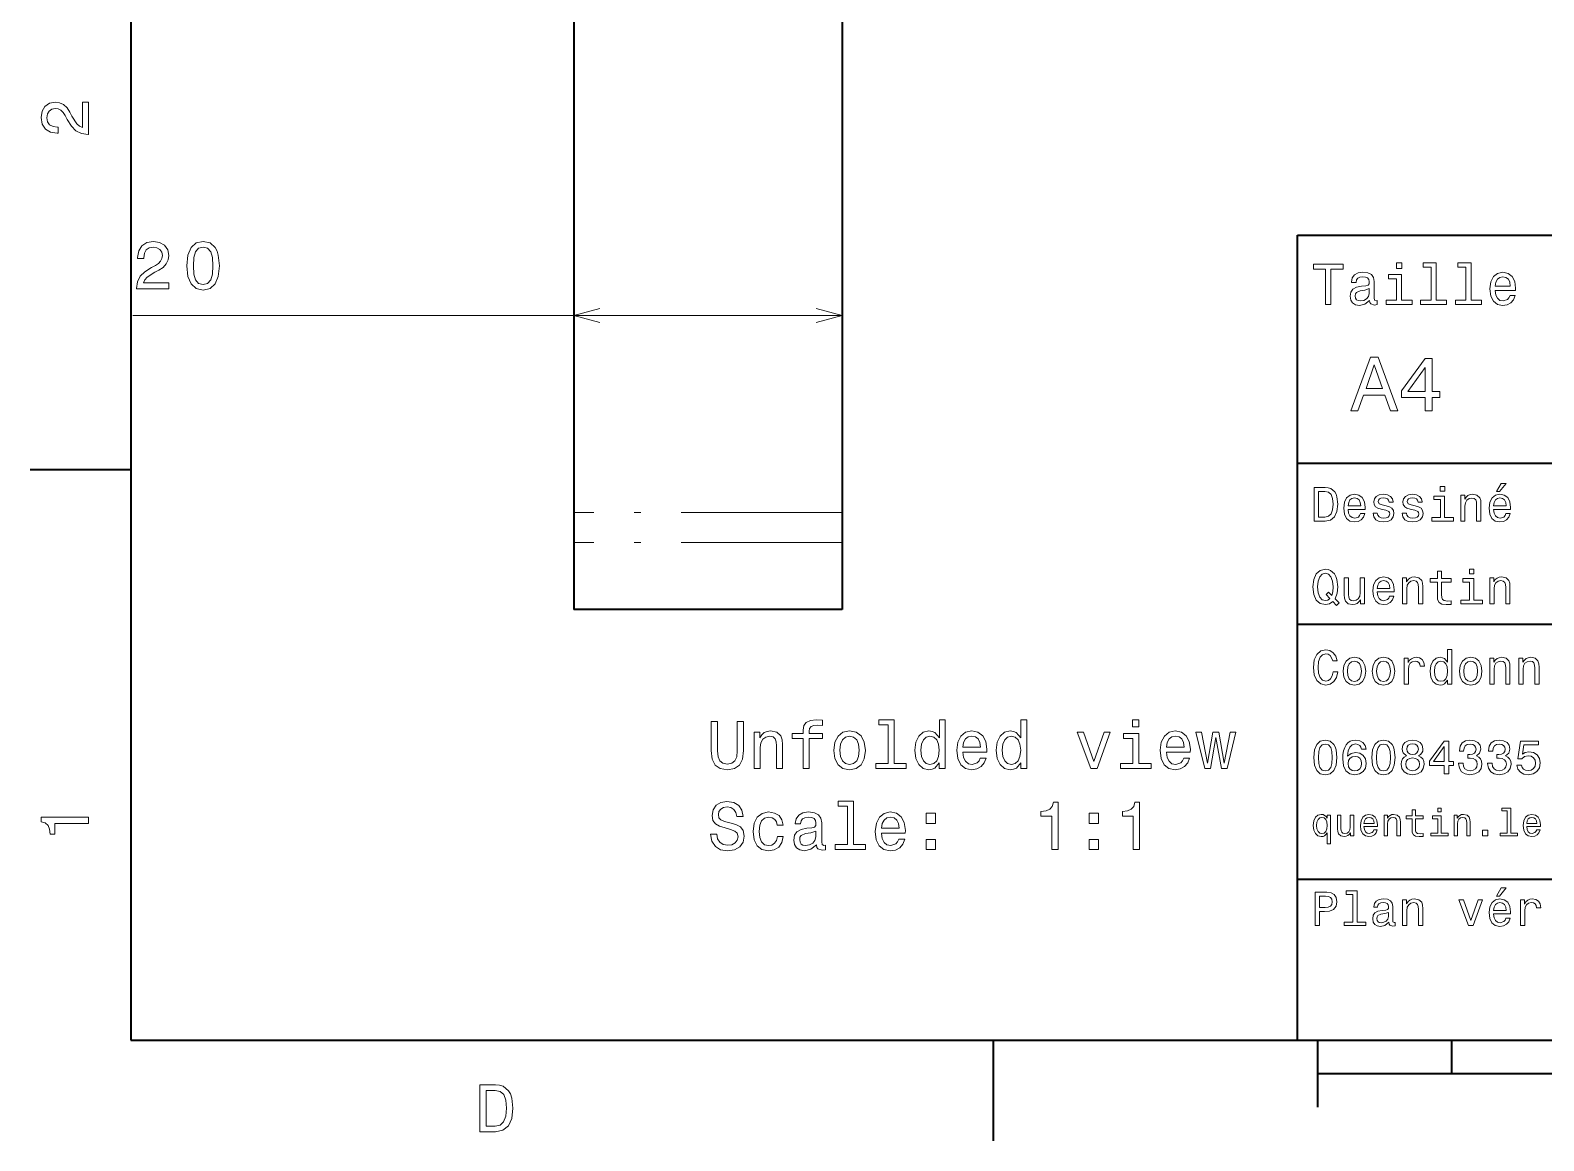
# Model space of a CAD drawing. Extents: x 0 to 297, y 0 to 210.
# Drawn here: x 2.5 to 115.4, y 2.5 to 85.3 of the extents above; entities that cross this region are included whole.
import ezdxf

# ---------------------------------------------------------------- set-up
doc = ezdxf.new("R2010")
doc.units = 0
doc.linetypes.add('DASHDOT', pattern=[18.5, 12, -3, 0.5, -3])

msp = doc.modelspace()

# ---------------------------------------------------------------- linework, layer by layer
at = {"color": 7, "lineweight": 35}
for p, q in [((10, 200), (10, 10)), ((43.040455, 104.33754), (43.040455, 49.337547)), ((63.040455, 104.33754), (63.040455, 49.337547)), ((97, 10), (97, 70)), ((97, 70), (287, 70)), ((97, 53), (162, 53)), ((63.040455, 42.104103), (43.040455, 42.104103)), ((97, 41), (162, 41)), ((97, 22), (162, 22)), ((10, 10), (287, 10)), ((97, 10), (287, 10)), ((98.5, 7.5), (198.5, 7.5))]:
    msp.add_line(p, q, dxfattribs=at)
at = {"color": 7, "lineweight": 13}
msp.add_line((10.140762, 64.012077), (63.040455, 64.012077), dxfattribs=at)
at = {"color": 7, "lineweight": 35, "ltscale": 0.1875}
for p, q in [((10, 52.5), (2.5, 52.5)), ((74.300003, 10), (74.300003, 2.5))]:
    msp.add_line(p, q, dxfattribs=at)
at = {"color": 7, "lineweight": 35, "ltscale": 0.055836}
for p, q in [((43.040455, 49.337547), (43.040455, 47.104103)), ((63.040455, 49.337547), (63.040455, 47.104103))]:
    msp.add_line(p, q, dxfattribs=at)
at = {"color": 7, "linetype": 'DASHDOT', "lineweight": 13}
for p, q in [((63.040455, 49.337547), (43.040455, 49.337547)), ((63.040455, 47.104103), (43.040455, 47.104103))]:
    msp.add_line(p, q, dxfattribs=at)
at = {"color": 7, "lineweight": 35, "ltscale": 0.125}
for p, q in [((43.040455, 47.104103), (43.040455, 42.104103)), ((63.040455, 47.104103), (63.040455, 42.104103)), ((98.5, 10), (98.5, 5))]:
    msp.add_line(p, q, dxfattribs=at)
at = {"color": 7, "lineweight": 35, "ltscale": 0.0625}
msp.add_line((108.5, 10), (108.5, 7.5), dxfattribs=at)
at = {"color": 7, "lineweight": 13}
for points in [[(6.833213, 77.519447), (6.833213, 79.925072), (6.399496, 79.925072), (6.399496, 78.023773), (6.162464, 78.129684), (5.965778, 78.311241), (5.607709, 78.871033), (5.456412, 79.168587), (5.239553, 79.501442), (4.987392, 79.738472), (4.689842, 79.874641), (4.351945, 79.925072), (3.928314, 79.839333), (3.595461, 79.602303), (3.383646, 79.239189), (3.307997, 78.770172), (3.393732, 78.286018), (3.630764, 77.91787), (4.009006, 77.680832), (4.508286, 77.600143), (4.578891, 77.600143), (4.578891, 78.059074), (4.538545, 78.059074), (4.195605, 78.104462), (3.943444, 78.240631), (3.782061, 78.457489), (3.726585, 78.744957), (3.777017, 79.03746), (3.903098, 79.254318), (4.099784, 79.395531), (4.346902, 79.445961), (4.578891, 79.41066), (4.775577, 79.314842), (4.947046, 79.153458), (5.098343, 78.931557), (5.259727, 78.634003), (5.572406, 78.139771), (5.90526, 77.791786), (6.308718, 77.585014), (6.818084, 77.519447)], [(10.428226, 66.012077), (12.833847, 66.012077), (12.833847, 66.445793), (10.932549, 66.445793), (11.038456, 66.682823), (11.220013, 66.879509), (11.779812, 67.237579), (12.077362, 67.388878), (12.410213, 67.605736), (12.647247, 67.857895), (12.783413, 68.155449), (12.833847, 68.493347), (12.748112, 68.916977), (12.511078, 69.249832), (12.147968, 69.461647), (11.678947, 69.537292), (11.194798, 69.451561), (10.826641, 69.214523), (10.589611, 68.836288), (10.508919, 68.337006), (10.508919, 68.266403), (10.967854, 68.266403), (10.967854, 68.306747), (11.013241, 68.649689), (11.149406, 68.901848), (11.366268, 69.063232), (11.653732, 69.118706), (11.946239, 69.068275), (12.163097, 68.942192), (12.304306, 68.745506), (12.35474, 68.49839), (12.319435, 68.266403), (12.223614, 68.069717), (12.062233, 67.898247), (11.840328, 67.746948), (11.542778, 67.585564), (11.048542, 67.272881), (10.700562, 66.940033), (10.49379, 66.536575), (10.428226, 66.027206)], [(14.179379, 67.721733), (14.255028, 66.929947), (14.492058, 66.365105), (14.8703, 66.022163), (15.394798, 65.911209), (15.914249, 66.022163), (16.292492, 66.365105), (16.524479, 66.929947), (16.605171, 67.721733), (16.524479, 68.508476), (16.428658, 68.821152), (16.292492, 69.078362), (15.914249, 69.421303), (15.394798, 69.537292), (14.8703, 69.421303), (14.492058, 69.073318), (14.255028, 68.508476)], [(14.663528, 67.721733), (14.703876, 68.331963), (14.829956, 68.770721), (15.0569, 69.027931), (15.394798, 69.118706), (15.72765, 69.027931), (15.954594, 68.770721), (16.080677, 68.331963), (16.121021, 67.721733), (16.080677, 67.106461), (15.954594, 66.667694), (15.72765, 66.410492), (15.394798, 66.32476), (15.0569, 66.410492), (14.829956, 66.667694), (14.703876, 67.106461)], [(99.102303, 64.837173), (99.5, 64.837173), (99.5, 67.47406), (100.407784, 67.47406), (100.407784, 67.837173), (98.190201, 67.837173), (98.190201, 67.47406), (99.102303, 67.47406)], [(104.786743, 67.940918), (104.384727, 67.940918), (104.384727, 67.508644), (104.786743, 67.508644)], [(106.969742, 67.621033), (106.969742, 65.157059), (106.187317, 65.157059), (106.187317, 64.837173), (108.128242, 64.837173), (108.128242, 65.157059), (107.350143, 65.157059), (107.350143, 67.940918), (106.373199, 67.940918), (106.373199, 67.621033)], [(109.572044, 67.621033), (109.572044, 65.157059), (108.789627, 65.157059), (108.789627, 64.837173), (110.730545, 64.837173), (110.730545, 65.157059), (109.952454, 65.157059), (109.952454, 67.940918), (108.975502, 67.940918), (108.975502, 67.621033)], [(102.387611, 65.139771), (102.387611, 65.126801), (102.409225, 64.979828), (102.47406, 64.876076), (102.746399, 64.793945), (102.958214, 64.828529), (102.958214, 65.122475), (102.867432, 65.109505), (102.746399, 65.165703), (102.724785, 65.338615), (102.724785, 66.540344), (102.672913, 66.84726), (102.521614, 67.0634), (102.257927, 67.193085), (101.886169, 67.240631), (101.523056, 67.188759), (101.255043, 67.041786), (101.086456, 66.812675), (101.030258, 66.510086), (101.030258, 66.484146), (101.371758, 66.484146), (101.402016, 66.665703), (101.497116, 66.795387), (101.65274, 66.873199), (101.873199, 66.903458), (102.085014, 66.881844), (102.236313, 66.817001), (102.327087, 66.704605), (102.357346, 66.548988), (102.340057, 66.367432), (102.270897, 66.276657), (102.097984, 66.233429), (101.773773, 66.198845), (101.402016, 66.121033), (101.138329, 65.982704), (100.982712, 65.766571), (100.935158, 65.446686), (100.978386, 65.161385), (101.112389, 64.949562), (101.328529, 64.815559), (101.626801, 64.768013), (102.028816, 64.858788)], [(104.773773, 65.157059), (104.773773, 67.080688), (103.796829, 67.080688), (103.796829, 66.756485), (104.393372, 66.756485), (104.393372, 65.157059), (103.615273, 65.157059), (103.615273, 64.837173), (105.560516, 64.837173), (105.560516, 65.157059)], [(111.750717, 65.887604), (113.272339, 65.887604), (113.276657, 66.064842), (113.207497, 66.561958), (113.017288, 66.933716), (112.714699, 67.158501), (112.312683, 67.240631), (111.919312, 67.154175), (111.616714, 66.912102), (111.422188, 66.51873), (111.353027, 66), (111.41787, 65.4683), (111.612396, 65.079247), (111.91066, 64.837173), (112.299713, 64.755043), (112.636887, 64.811234), (112.913544, 64.958214), (113.116714, 65.191643), (113.233429, 65.502876), (112.857346, 65.502876), (112.779541, 65.329971), (112.667145, 65.200287), (112.34726, 65.096542), (112.100868, 65.144089), (111.914986, 65.295387), (111.793945, 65.541786), (111.750717, 65.874634)], [(111.750717, 66.207489), (111.798271, 66.50576), (111.914986, 66.726219), (112.092216, 66.860229), (112.325653, 66.907776), (112.554756, 66.860229), (112.731987, 66.726219), (112.840057, 66.50576), (112.878967, 66.207489)], [(102.344383, 65.649857), (102.292511, 65.425072), (102.154182, 65.252159), (101.946686, 65.139771), (101.691643, 65.100861), (101.527374, 65.122475), (101.41066, 65.191643), (101.337173, 65.312675), (101.315559, 65.481262), (101.332855, 65.632561), (101.402016, 65.740631), (101.678673, 65.861671), (102.028816, 65.913544), (102.344383, 66.017288)], [(100.982712, 56.9049), (101.51297, 56.9049), (101.933716, 58.080692), (103.530258, 58.080692), (103.951012, 56.9049), (104.492798, 56.9049), (103.028816, 60.910664), (102.440926, 60.910664)], [(102.118156, 58.570606), (102.734871, 60.334293), (103.351585, 58.570606)], [(106.521614, 56.9049), (107.040344, 56.9049), (107.040344, 57.896255), (107.610954, 57.896255), (107.610954, 58.357349), (107.040344, 58.357349), (107.040344, 60.818443), (106.515854, 60.818443), (104.763687, 58.403458), (104.763687, 57.896255), (106.521614, 57.896255)], [(105.247841, 58.357349), (106.521614, 60.149857), (106.521614, 58.357349)], [(99.080688, 51.190563), (98.248558, 51.190563), (98.248558, 48.690563), (99.080688, 48.690563), (99.473343, 48.769814), (99.765129, 49.011169), (99.945244, 49.40382), (100.010086, 49.940563), (99.952446, 50.488113), (99.880402, 50.70425), (99.779541, 50.877163), (99.487755, 51.111313), (99.296829, 51.168949)], [(99.055473, 50.891571), (99.329254, 50.837536), (99.516571, 50.671829), (99.628242, 50.376442), (99.664268, 49.940563), (99.624641, 49.519093), (99.51297, 49.223705), (99.322044, 49.047192), (99.055473, 48.989555), (98.583572, 48.989555), (98.583572, 50.891571)], [(107.992798, 51.27702), (107.657784, 51.27702), (107.657784, 50.916786), (107.992798, 50.916786)], [(111.84726, 50.88797), (112.059799, 50.88797), (112.560516, 51.500362), (112.207489, 51.500362)], [(100.784584, 49.565922), (102.052597, 49.565922), (102.056198, 49.713619), (101.998558, 50.127884), (101.840057, 50.437683), (101.587898, 50.625), (101.252884, 50.693443), (100.925072, 50.621399), (100.672913, 50.41967), (100.510803, 50.091862), (100.453171, 49.659584), (100.507202, 49.216499), (100.669312, 48.892292), (100.91787, 48.690563), (101.242073, 48.62212), (101.523056, 48.668949), (101.753601, 48.791428), (101.922913, 48.98595), (102.020172, 49.245319), (101.706772, 49.245319), (101.64193, 49.101227), (101.548271, 48.993156), (101.2817, 48.9067), (101.07637, 48.946327), (100.921471, 49.072407), (100.820602, 49.27774), (100.784584, 49.555115)], [(100.784584, 49.832493), (100.824211, 50.081055), (100.921471, 50.264771), (101.069168, 50.376442), (101.263687, 50.416069), (101.454613, 50.376442), (101.602303, 50.264771), (101.69236, 50.081055), (101.724785, 49.832493)], [(103.623199, 49.818085), (103.317001, 49.890129), (103.090057, 49.972984), (103.014412, 50.142292), (103.036026, 50.261169), (103.111671, 50.347622), (103.234146, 50.401657), (103.41066, 50.423271), (103.579971, 50.401657), (103.713257, 50.336815), (103.799713, 50.239555), (103.835732, 50.109871), (104.145531, 50.109871), (104.145531, 50.117077), (104.091499, 50.351227), (103.943802, 50.534943), (103.713257, 50.650219), (103.41066, 50.693443), (103.104469, 50.650219), (102.881126, 50.531342), (102.740631, 50.354828), (102.697403, 50.131485), (102.729828, 49.915348), (102.830688, 49.76405), (102.996399, 49.655983), (103.237755, 49.580334), (103.590775, 49.493877), (103.806915, 49.40382), (103.864555, 49.331772), (103.886169, 49.223705), (103.853745, 49.09042), (103.767288, 48.989555), (103.626801, 48.924713), (103.439484, 48.903099), (103.241356, 48.924713), (103.09726, 49.000362), (103, 49.122841), (102.960373, 49.292149), (102.654175, 49.292149), (102.704613, 49.003963), (102.852303, 48.795029), (103.086456, 48.668949), (103.41066, 48.62212), (103.749283, 48.668949), (103.997841, 48.795029), (104.149139, 48.996758), (104.203171, 49.259727), (104.163544, 49.486671), (104.051872, 49.641571), (103.868156, 49.742435)], [(105.791786, 49.818085), (105.485588, 49.890129), (105.258644, 49.972984), (105.182999, 50.142292), (105.204613, 50.261169), (105.280258, 50.347622), (105.40274, 50.401657), (105.579254, 50.423271), (105.748558, 50.401657), (105.881844, 50.336815), (105.9683, 50.239555), (106.004326, 50.109871), (106.314117, 50.109871), (106.314117, 50.117077), (106.260086, 50.351227), (106.112396, 50.534943), (105.881844, 50.650219), (105.579254, 50.693443), (105.273056, 50.650219), (105.049713, 50.531342), (104.909225, 50.354828), (104.865997, 50.131485), (104.898415, 49.915348), (104.999283, 49.76405), (105.164986, 49.655983), (105.406342, 49.580334), (105.759369, 49.493877), (105.975502, 49.40382), (106.033142, 49.331772), (106.054756, 49.223705), (106.022339, 49.09042), (105.935883, 48.989555), (105.795387, 48.924713), (105.60807, 48.903099), (105.409943, 48.924713), (105.265854, 49.000362), (105.168587, 49.122841), (105.12896, 49.292149), (104.822769, 49.292149), (104.873199, 49.003963), (105.020897, 48.795029), (105.255043, 48.668949), (105.579254, 48.62212), (105.91787, 48.668949), (106.166428, 48.795029), (106.317726, 48.996758), (106.371758, 49.259727), (106.33213, 49.486671), (106.220459, 49.641571), (106.036743, 49.742435)], [(107.981987, 48.957134), (107.981987, 50.560158), (107.16787, 50.560158), (107.16787, 50.289986), (107.664986, 50.289986), (107.664986, 48.957134), (107.016571, 48.957134), (107.016571, 48.690563), (108.637611, 48.690563), (108.637611, 48.957134)], [(109.181557, 48.690563), (109.498558, 48.690563), (109.498558, 49.807278), (109.530983, 50.063042), (109.635445, 50.250362), (109.797546, 50.365635), (110.013687, 50.408863), (110.1866, 50.372841), (110.29467, 50.275578), (110.348701, 50.113472), (110.366714, 49.897335), (110.366714, 48.690563), (110.683716, 48.690563), (110.683716, 49.962177), (110.669312, 50.217941), (110.604469, 50.430477), (110.39193, 50.625), (110.060516, 50.693443), (109.876801, 50.668228), (109.721901, 50.599785), (109.588615, 50.484512), (109.484146, 50.329613), (109.484146, 50.625), (109.181557, 50.625)], [(111.627518, 49.565922), (112.895531, 49.565922), (112.899132, 49.713619), (112.841499, 50.127884), (112.682999, 50.437683), (112.430832, 50.625), (112.095825, 50.693443), (111.768013, 50.621399), (111.515854, 50.41967), (111.353745, 50.091862), (111.296112, 49.659584), (111.350143, 49.216499), (111.512245, 48.892292), (111.760803, 48.690563), (112.085014, 48.62212), (112.365997, 48.668949), (112.596542, 48.791428), (112.765854, 48.98595), (112.863113, 49.245319), (112.549713, 49.245319), (112.484871, 49.101227), (112.391212, 48.993156), (112.124641, 48.9067), (111.919312, 48.946327), (111.764412, 49.072407), (111.663544, 49.27774), (111.627518, 49.555115)], [(111.627518, 49.832493), (111.667145, 50.081055), (111.764412, 50.264771), (111.912102, 50.376442), (112.106628, 50.416069), (112.297546, 50.376442), (112.445244, 50.264771), (112.535301, 50.081055), (112.567726, 49.832493)], [(99.642654, 42.685879), (99.916428, 42.401295), (100.107346, 42.592216), (99.811958, 42.894814), (99.963257, 43.305473), (100.010086, 43.780979), (99.941643, 44.339336), (99.862389, 44.56628), (99.757927, 44.753601), (99.46254, 45.009365), (99.282417, 45.074207), (99.084297, 45.099422), (98.702446, 45.009365), (98.41066, 44.757202), (98.223343, 44.342937), (98.158501, 43.780979), (98.223343, 43.219021), (98.407059, 42.804756), (98.698845, 42.548992), (99.084297, 42.462536), (99.397697, 42.520172)], [(99.415703, 42.916428), (99.260803, 42.801151), (99.084297, 42.765129), (98.850143, 42.829971), (98.666428, 43.024494), (98.543945, 43.341499), (98.504326, 43.780979), (98.543945, 44.216858), (98.662827, 44.537464), (98.846542, 44.731987), (99.084297, 44.80043), (99.318443, 44.731987), (99.502159, 44.533859), (99.62104, 44.213257), (99.664268, 43.780979), (99.631844, 43.406338), (99.5634, 43.150578), (99.329254, 43.395531), (99.134727, 43.211815)], [(101.998558, 44.465416), (101.681557, 44.465416), (101.681557, 43.348701), (101.645531, 43.089336), (101.541069, 42.902016), (101.37896, 42.786743), (101.166428, 42.750721), (100.997116, 42.779537), (100.889046, 42.865993), (100.827812, 43.013687), (100.8134, 43.222622), (100.8134, 44.465416), (100.496399, 44.465416), (100.496399, 43.193802), (100.507202, 42.938038), (100.575645, 42.725502), (100.784584, 42.530979), (101.119598, 42.462536), (101.299713, 42.487751), (101.454613, 42.552593), (101.587898, 42.664265), (101.695969, 42.826366), (101.695969, 42.530979), (101.998558, 42.530979)], [(102.953171, 43.406338), (104.221184, 43.406338), (104.224785, 43.554035), (104.167145, 43.9683), (104.008644, 44.278099), (103.756485, 44.465416), (103.421471, 44.533859), (103.093658, 44.461815), (102.841499, 44.260086), (102.679398, 43.932278), (102.621758, 43.5), (102.675797, 43.056915), (102.837898, 42.732708), (103.086456, 42.530979), (103.41066, 42.462536), (103.691643, 42.509365), (103.922188, 42.631844), (104.091499, 42.826366), (104.188759, 43.085735), (103.875359, 43.085735), (103.810516, 42.941643), (103.716858, 42.833572), (103.450287, 42.747116), (103.244957, 42.786743), (103.090057, 42.912823), (102.989197, 43.118156), (102.953171, 43.395531)], [(102.953171, 43.672909), (102.992798, 43.921471), (103.090057, 44.105186), (103.237755, 44.216858), (103.432274, 44.256485), (103.623199, 44.216858), (103.770897, 44.105186), (103.860954, 43.921471), (103.893372, 43.672909)], [(104.844383, 42.530979), (105.161385, 42.530979), (105.161385, 43.647694), (105.193802, 43.903458), (105.298271, 44.090778), (105.460373, 44.206051), (105.676514, 44.249279), (105.849426, 44.213257), (105.957497, 44.115993), (106.011528, 43.953888), (106.029541, 43.737751), (106.029541, 42.530979), (106.346542, 42.530979), (106.346542, 43.802593), (106.33213, 44.058357), (106.267288, 44.270893), (106.054756, 44.465416), (105.723343, 44.533859), (105.539627, 44.508644), (105.384727, 44.440201), (105.251442, 44.324928), (105.146973, 44.170029), (105.146973, 44.465416), (104.844383, 44.465416)], [(107.438042, 44.130402), (107.438042, 43.161381), (107.459656, 42.84798), (107.560516, 42.631844), (107.762245, 42.505764), (108.104469, 42.462536), (108.479111, 42.480545), (108.479111, 42.754322), (108.20533, 42.732708), (107.956772, 42.761528), (107.823486, 42.851585), (107.765854, 43.00288), (107.755043, 43.215416), (107.755043, 44.130402), (108.479111, 44.130402), (108.479111, 44.400574), (107.755043, 44.400574), (107.755043, 44.966137), (107.438042, 44.966137), (107.438042, 44.400574), (106.890488, 44.400574), (106.890488, 44.130402)], [(110.150574, 42.79755), (110.150574, 44.400574), (109.336456, 44.400574), (109.336456, 44.130402), (109.833572, 44.130402), (109.833572, 42.79755), (109.185158, 42.79755), (109.185158, 42.530979), (110.806198, 42.530979), (110.806198, 42.79755)], [(110.161385, 45.117435), (109.82637, 45.117435), (109.82637, 44.757202), (110.161385, 44.757202)], [(111.350143, 42.530979), (111.667145, 42.530979), (111.667145, 43.647694), (111.69957, 43.903458), (111.804031, 44.090778), (111.966141, 44.206051), (112.182274, 44.249279), (112.355186, 44.213257), (112.463257, 44.115993), (112.517288, 43.953888), (112.535301, 43.737751), (112.535301, 42.530979), (112.852303, 42.530979), (112.852303, 43.802593), (112.837898, 44.058357), (112.773056, 44.270893), (112.560516, 44.465416), (112.229103, 44.533859), (112.045387, 44.508644), (111.890488, 44.440201), (111.757202, 44.324928), (111.65274, 44.170029), (111.65274, 44.465416), (111.350143, 44.465416)], [(99.66787, 37.460373), (99.595818, 37.15778), (99.476944, 36.941643), (99.311241, 36.808357), (99.116714, 36.765129), (98.882568, 36.829971), (98.698845, 37.024494), (98.57637, 37.341499), (98.536743, 37.780979), (98.57637, 38.216858), (98.695244, 38.537464), (98.87896, 38.731987), (99.116714, 38.80043), (99.289627, 38.764408), (99.437317, 38.663544), (99.552597, 38.501442), (99.631844, 38.278099), (99.97406, 38.278099), (99.865997, 38.620316), (99.678673, 38.879681), (99.422913, 39.041786), (99.116714, 39.099422), (98.734871, 39.009365), (98.443085, 38.757202), (98.25576, 38.342937), (98.190926, 37.780979), (98.25576, 37.219021), (98.443085, 36.804756), (98.734871, 36.548992), (99.116714, 36.462536), (99.451729, 36.530979), (99.721901, 36.721901), (99.912827, 37.035301), (100.013687, 37.460373)], [(100.413544, 37.496399), (100.471184, 37.056915), (100.636887, 36.732708), (100.899857, 36.530979), (101.252884, 36.462536), (101.602303, 36.530979), (101.865273, 36.729107), (102.030983, 37.053314), (102.092216, 37.496399), (102.030983, 37.935879), (101.865273, 38.263687), (101.602303, 38.461815), (101.252884, 38.533859), (100.899857, 38.461815), (100.636887, 38.260086), (100.471184, 37.935879)], [(102.58213, 37.496399), (102.639771, 37.056915), (102.805473, 36.732708), (103.068443, 36.530979), (103.421471, 36.462536), (103.770897, 36.530979), (104.033859, 36.729107), (104.19957, 37.053314), (104.260803, 37.496399), (104.19957, 37.935879), (104.033859, 38.263687), (103.770897, 38.461815), (103.421471, 38.533859), (103.068443, 38.461815), (102.805473, 38.260086), (102.639771, 37.935879)], [(104.963257, 36.530979), (105.280258, 36.530979), (105.280258, 37.636887), (105.312683, 37.903458), (105.409943, 38.094379), (105.568443, 38.209652), (105.780983, 38.249279), (105.939484, 38.224064), (106.058357, 38.152016), (106.130402, 38.029537), (106.155617, 37.863831), (106.476227, 37.863831), (106.432999, 38.155621), (106.314117, 38.364552), (106.115997, 38.490635), (105.845825, 38.533859), (105.662102, 38.505043), (105.503601, 38.432995), (105.363113, 38.310516), (105.251442, 38.144814), (105.251442, 38.465416), (104.963257, 38.465416)], [(108.201729, 36.829971), (108.201729, 36.530979), (108.51873, 36.530979), (108.51873, 39.117435), (108.20533, 39.117435), (108.20533, 38.170029), (107.963974, 38.443802), (107.816284, 38.508644), (107.646973, 38.533859), (107.340775, 38.461815), (107.103027, 38.260086), (106.948128, 37.935879), (106.894089, 37.5), (106.948128, 37.064121), (107.103027, 36.736309), (107.340775, 36.530979), (107.646973, 36.462536), (107.816284, 36.487751), (107.967575, 36.552593)], [(109.087898, 37.496399), (109.145531, 37.056915), (109.311241, 36.732708), (109.574203, 36.530979), (109.927231, 36.462536), (110.276657, 36.530979), (110.539627, 36.729107), (110.70533, 37.053314), (110.766571, 37.496399), (110.70533, 37.935879), (110.539627, 38.263687), (110.276657, 38.461815), (109.927231, 38.533859), (109.574203, 38.461815), (109.311241, 38.260086), (109.145531, 37.935879)], [(111.350143, 36.530979), (111.667145, 36.530979), (111.667145, 37.647694), (111.69957, 37.903458), (111.804031, 38.090778), (111.966141, 38.206051), (112.182274, 38.249279), (112.355186, 38.213257), (112.463257, 38.115993), (112.517288, 37.953888), (112.535301, 37.737751), (112.535301, 36.530979), (112.852303, 36.530979), (112.852303, 37.802593), (112.837898, 38.058357), (112.773056, 38.270893), (112.560516, 38.465416), (112.229103, 38.533859), (112.045387, 38.508644), (111.890488, 38.440201), (111.757202, 38.324928), (111.65274, 38.170029), (111.65274, 38.465416), (111.350143, 38.465416)], [(113.51873, 36.530979), (113.835732, 36.530979), (113.835732, 37.647694), (113.868156, 37.903458), (113.972626, 38.090778), (114.134727, 38.206051), (114.350861, 38.249279), (114.523773, 38.213257), (114.631844, 38.115993), (114.685883, 37.953888), (114.703888, 37.737751), (114.703888, 36.530979), (115.020889, 36.530979), (115.020889, 37.802593), (115.006485, 38.058357), (114.941643, 38.270893), (114.729111, 38.465416), (114.39769, 38.533859), (114.213974, 38.508644), (114.059082, 38.440201), (113.925789, 38.324928), (113.821327, 38.170029), (113.821327, 38.465416), (113.51873, 38.465416)], [(100.737755, 37.5), (100.770172, 37.824207), (100.87104, 38.058357), (101.033142, 38.20245), (101.252884, 38.25288), (101.469017, 38.20245), (101.631126, 38.061958), (101.731987, 37.824207), (101.768013, 37.5), (101.731987, 37.172188), (101.631126, 36.934437), (101.469017, 36.790344), (101.252884, 36.743515), (101.033142, 36.790344), (100.87104, 36.934437), (100.770172, 37.172188)], [(102.906342, 37.5), (102.938759, 37.824207), (103.039627, 38.058357), (103.201729, 38.20245), (103.421471, 38.25288), (103.637611, 38.20245), (103.799713, 38.061958), (103.900574, 37.824207), (103.9366, 37.5), (103.900574, 37.172188), (103.799713, 36.934437), (103.637611, 36.790344), (103.421471, 36.743515), (103.201729, 36.790344), (103.039627, 36.934437), (102.938759, 37.172188)], [(107.701012, 38.249279), (107.909943, 38.198845), (108.068443, 38.058357), (108.162102, 37.824207), (108.198128, 37.5), (108.162102, 37.172188), (108.068443, 36.938038), (107.909943, 36.793949), (107.701012, 36.747116), (107.502884, 36.793949), (107.351585, 36.938038), (107.250717, 37.175793), (107.2183, 37.5), (107.250717, 37.820606), (107.351585, 38.054756), (107.502884, 38.198845)], [(109.412102, 37.5), (109.444527, 37.824207), (109.545387, 38.058357), (109.707489, 38.20245), (109.927231, 38.25288), (110.143372, 38.20245), (110.305473, 38.061958), (110.406342, 37.824207), (110.44236, 37.5), (110.406342, 37.172188), (110.305473, 36.934437), (110.143372, 36.790344), (109.927231, 36.743515), (109.707489, 36.790344), (109.545387, 36.934437), (109.444527, 37.172188)], [(60.137436, 32.486668), (60.137436, 30.247475), (60.581238, 30.247475), (60.581238, 32.486668), (61.589886, 32.486668), (61.589886, 32.86491), (60.581238, 32.86491), (60.581238, 33.031338), (60.616543, 33.233067), (60.732536, 33.369232), (60.929222, 33.449924), (61.211643, 33.480183), (61.589886, 33.460011), (61.589886, 33.843296), (61.110779, 33.868511), (60.677059, 33.823124), (60.374466, 33.686954), (60.192909, 33.449924), (60.137436, 33.112026), (60.137436, 32.86491), (59.325474, 32.86491), (59.325474, 32.486668)], [(66.476776, 33.495312), (66.476776, 30.620674), (65.56395, 30.620674), (65.56395, 30.247475), (67.828354, 30.247475), (67.828354, 30.620674), (66.920578, 30.620674), (66.920578, 33.868511), (65.780807, 33.868511), (65.780807, 33.495312)], [(70.294495, 30.666063), (70.294495, 30.247475), (70.738297, 30.247475), (70.738297, 33.868511), (70.299538, 33.868511), (70.299538, 32.542145), (69.961639, 32.92543), (69.754868, 33.016205), (69.517838, 33.05151), (69.089165, 32.950645), (68.75631, 32.668224), (68.539452, 32.214333), (68.463806, 31.604103), (68.539452, 30.993872), (68.75631, 30.534939), (69.089165, 30.247475), (69.517838, 30.151653), (69.754868, 30.186956), (69.96669, 30.277735)], [(76.366547, 30.666063), (76.366547, 30.247475), (76.810349, 30.247475), (76.810349, 33.868511), (76.371582, 33.868511), (76.371582, 32.542145), (76.033691, 32.92543), (75.82692, 33.016205), (75.58989, 33.05151), (75.161209, 32.950645), (74.828354, 32.668224), (74.611496, 32.214333), (74.535851, 31.604103), (74.611496, 30.993872), (74.828354, 30.534939), (75.161209, 30.247475), (75.58989, 30.151653), (75.82692, 30.186956), (76.038734, 30.277735)], [(85.182098, 33.868511), (84.713081, 33.868511), (84.713081, 33.364189), (85.182098, 33.364189)], [(53.288731, 31.578886), (53.359337, 30.948483), (53.581238, 30.499636), (53.954437, 30.242432), (54.494064, 30.151653), (55.028645, 30.242432), (55.401844, 30.499636), (55.623745, 30.943439), (55.699394, 31.578886), (55.699394, 33.747475), (55.230373, 33.747475), (55.230373, 31.553671), (55.184986, 31.124996), (55.048817, 30.81736), (54.81683, 30.635803), (54.494064, 30.575285), (54.161209, 30.635803), (53.929222, 30.81736), (53.793053, 31.119953), (53.752708, 31.553671), (53.752708, 33.747475), (53.288731, 33.747475)], [(56.486137, 30.247475), (56.929943, 30.247475), (56.929943, 31.810875), (56.97533, 32.168945), (57.121586, 32.43119), (57.34853, 32.592575), (57.651123, 32.653095), (57.8932, 32.602661), (58.044495, 32.466496), (58.120144, 32.239548), (58.145359, 31.936956), (58.145359, 30.247475), (58.589165, 30.247475), (58.589165, 32.027733), (58.568993, 32.385803), (58.478214, 32.683353), (58.180664, 32.955688), (57.716686, 33.05151), (57.45948, 33.016205), (57.242622, 32.920387), (57.056023, 32.759003), (56.909767, 32.542145), (56.909767, 32.955688), (56.486137, 32.955688)], [(62.427059, 31.59906), (62.507751, 30.983786), (62.739738, 30.529896), (63.107895, 30.247475), (63.602131, 30.151653), (64.091324, 30.247475), (64.45948, 30.524853), (64.691467, 30.978743), (64.777206, 31.59906), (64.691467, 32.214333), (64.45948, 32.673267), (64.091324, 32.950645), (63.602131, 33.05151), (63.107895, 32.950645), (62.739738, 32.668224), (62.507751, 32.214333)], [(72.054581, 31.472979), (73.829796, 31.472979), (73.834839, 31.67975), (73.75415, 32.259724), (73.532249, 32.693439), (73.179222, 32.955688), (72.710205, 33.05151), (72.251266, 32.950645), (71.898239, 32.668224), (71.671295, 32.20929), (71.590607, 31.604103), (71.666252, 30.983786), (71.893196, 30.529896), (72.24118, 30.247475), (72.695068, 30.151653), (73.08844, 30.217215), (73.411209, 30.388685), (73.648239, 30.66102), (73.784409, 31.024132), (73.34565, 31.024132), (73.254868, 30.822403), (73.123749, 30.671106), (72.750549, 30.550068), (72.463081, 30.605543), (72.246223, 30.782057), (72.105011, 31.069521), (72.054581, 31.45785)], [(81.586281, 30.247475), (82.055298, 30.247475), (83.043777, 32.955688), (82.584839, 32.955688), (81.823311, 30.771971), (81.046654, 32.955688), (80.58268, 32.955688)], [(85.166977, 30.620674), (85.166977, 32.86491), (84.027206, 32.86491), (84.027206, 32.486668), (84.723167, 32.486668), (84.723167, 30.620674), (83.815384, 30.620674), (83.815384, 30.247475), (86.084839, 30.247475), (86.084839, 30.620674)], [(87.234695, 31.472979), (89.009911, 31.472979), (89.014954, 31.67975), (88.934265, 32.259724), (88.712357, 32.693439), (88.359329, 32.955688), (87.89032, 33.05151), (87.431381, 32.950645), (87.078354, 32.668224), (86.85141, 32.20929), (86.770721, 31.604103), (86.846367, 30.983786), (87.073311, 30.529896), (87.421295, 30.247475), (87.875183, 30.151653), (88.268555, 30.217215), (88.591324, 30.388685), (88.828354, 30.66102), (88.964523, 31.024132), (88.525757, 31.024132), (88.434982, 30.822403), (88.303864, 30.671106), (87.930664, 30.550068), (87.643196, 30.605543), (87.426338, 30.782057), (87.285126, 31.069521), (87.234695, 31.45785)], [(90.522873, 30.247475), (90.926338, 32.547188), (91.329796, 30.247475), (91.753426, 30.247475), (92.419128, 32.955688), (91.990463, 32.955688), (91.541611, 30.655975), (91.143196, 32.955688), (90.704437, 32.955688), (90.306015, 30.655975), (89.857178, 32.955688), (89.43354, 32.955688), (90.099243, 30.247475)], [(62.880951, 31.604103), (62.926338, 32.057995), (63.067551, 32.385803), (63.294495, 32.587532), (63.602131, 32.658138), (63.904724, 32.587532), (64.131668, 32.390846), (64.272881, 32.057995), (64.323311, 31.604103), (64.272881, 31.145168), (64.131668, 30.812317), (63.904724, 30.610586), (63.602131, 30.545025), (63.294495, 30.610586), (63.067551, 30.812317), (62.926338, 31.145168)], [(69.593491, 32.653095), (69.885994, 32.582489), (70.107895, 32.385803), (70.239021, 32.057995), (70.289452, 31.604103), (70.239021, 31.145168), (70.107895, 30.81736), (69.885994, 30.615631), (69.593491, 30.550068), (69.316109, 30.615631), (69.104294, 30.81736), (68.963081, 31.150213), (68.917694, 31.604103), (68.963081, 32.052952), (69.104294, 32.38076), (69.316109, 32.582489)], [(72.054581, 31.846178), (72.110062, 32.19416), (72.246223, 32.451366), (72.452995, 32.607704), (72.725334, 32.663181), (72.992622, 32.607704), (73.199394, 32.451366), (73.325478, 32.19416), (73.370865, 31.846178)], [(75.665535, 32.653095), (75.958038, 32.582489), (76.179947, 32.385803), (76.311066, 32.057995), (76.361496, 31.604103), (76.311066, 31.145168), (76.179947, 30.81736), (75.958038, 30.615631), (75.665535, 30.550068), (75.388153, 30.615631), (75.176346, 30.81736), (75.035133, 31.150213), (74.989746, 31.604103), (75.035133, 32.052952), (75.176346, 32.38076), (75.388153, 32.582489)], [(87.234695, 31.846178), (87.290169, 32.19416), (87.426338, 32.451366), (87.63311, 32.607704), (87.905441, 32.663181), (88.172737, 32.607704), (88.379509, 32.451366), (88.505585, 32.19416), (88.55098, 31.846178)], [(98.216141, 31.071325), (98.270172, 30.505762), (98.439484, 30.102304), (98.709656, 29.857347), (99.084297, 29.778097), (99.45533, 29.857347), (99.725502, 30.102304), (99.891212, 30.505762), (99.948845, 31.071325), (99.891212, 31.633286), (99.822769, 31.856628), (99.725502, 32.040344), (99.45533, 32.285301), (99.084297, 32.368156), (98.709656, 32.285301), (98.439484, 32.036743), (98.270172, 31.633286)], [(98.561958, 31.071325), (98.590775, 31.507204), (98.680832, 31.820604), (98.842941, 32.004322), (99.084297, 32.069164), (99.322044, 32.004322), (99.484146, 31.820604), (99.574211, 31.507204), (99.603027, 31.071325), (99.574211, 30.631844), (99.484146, 30.318443), (99.322044, 30.134726), (99.084297, 30.073486), (98.842941, 30.134726), (98.680832, 30.318443), (98.590775, 30.631844)], [(102.117432, 31.676512), (102.048988, 31.9683), (101.890488, 32.184437), (101.645531, 32.321323), (101.328529, 32.368156), (101.115997, 32.342937), (100.932274, 32.274494), (100.770172, 32.162823), (100.633286, 32.004322), (100.525215, 31.806194), (100.445969, 31.56484), (100.395531, 31.280258), (100.381126, 30.959654), (100.438759, 30.448126), (100.615273, 30.077089), (100.899857, 29.853746), (101.288902, 29.778097), (101.638329, 29.842939), (101.9049, 30.012247), (102.077812, 30.278818), (102.139046, 30.617435), (102.077812, 30.959654), (101.912102, 31.222622), (101.656342, 31.388329), (101.33934, 31.445965), (100.997116, 31.373919), (100.741356, 31.168587), (100.795387, 31.56484), (100.91066, 31.849422), (101.087173, 32.01873), (101.33213, 32.076366), (101.512245, 32.04755), (101.649132, 31.971901), (101.739197, 31.845821), (101.786026, 31.676512)], [(102.553314, 31.071325), (102.607346, 30.505762), (102.776657, 30.102304), (103.046829, 29.857347), (103.421471, 29.778097), (103.792511, 29.857347), (104.062683, 30.102304), (104.228386, 30.505762), (104.286026, 31.071325), (104.228386, 31.633286), (104.159943, 31.856628), (104.062683, 32.040344), (103.792511, 32.285301), (103.421471, 32.368156), (103.046829, 32.285301), (102.776657, 32.036743), (102.607346, 31.633286)], [(102.899139, 31.071325), (102.927956, 31.507204), (103.018013, 31.820604), (103.180115, 32.004322), (103.421471, 32.069164), (103.659225, 32.004322), (103.821327, 31.820604), (103.911385, 31.507204), (103.940201, 31.071325), (103.911385, 30.631844), (103.821327, 30.318443), (103.659225, 30.134726), (103.421471, 30.073486), (103.180115, 30.134726), (103.018013, 30.318443), (102.927956, 30.631844)], [(105.143372, 31.197405), (104.959656, 31.09654), (104.833572, 30.956051), (104.754326, 30.779539), (104.729111, 30.567001), (104.786743, 30.246397), (104.952454, 29.997837), (105.222626, 29.839336), (105.590057, 29.778097), (105.953888, 29.839336), (106.22406, 29.997837), (106.389771, 30.246397), (106.451012, 30.567001), (106.422188, 30.779539), (106.346542, 30.956051), (106.216858, 31.09654), (106.036743, 31.197405), (106.180832, 31.283861), (106.2817, 31.402737), (106.342941, 31.546829), (106.364555, 31.723343), (106.306915, 31.979107), (106.155617, 32.184437), (105.91066, 32.317722), (105.590057, 32.368156), (105.265854, 32.317722), (105.020897, 32.184437), (104.865997, 31.979107), (104.811958, 31.723343), (104.829971, 31.546829), (104.891212, 31.402737)], [(105.154182, 31.694523), (105.182999, 31.853025), (105.269455, 31.975504), (105.406342, 32.051151), (105.590057, 32.079971), (105.770172, 32.051151), (105.907059, 31.975504), (105.993515, 31.853025), (106.02594, 31.694523), (105.993515, 31.532419), (105.907059, 31.40634), (105.770172, 31.323486), (105.590057, 31.298271), (105.406342, 31.327089), (105.269455, 31.40634), (105.182999, 31.532419)], [(107.956772, 29.850143), (108.280983, 29.850143), (108.280983, 30.46974), (108.637611, 30.46974), (108.637611, 30.757925), (108.280983, 30.757925), (108.280983, 32.296108), (107.953171, 32.296108), (106.85807, 30.786743), (106.85807, 30.46974), (107.956772, 30.46974)], [(107.16066, 30.757925), (107.956772, 31.878241), (107.956772, 30.757925)], [(109.019455, 30.635447), (109.019455, 30.610229), (109.077087, 30.264408), (109.246399, 30.005043), (109.51297, 29.839336), (109.865997, 29.778097), (110.240631, 29.839336), (110.521614, 29.997837), (110.701729, 30.25), (110.766571, 30.574207), (110.737755, 30.786743), (110.658501, 30.959654), (110.528816, 31.092939), (110.355911, 31.190201), (110.590057, 31.384726), (110.672913, 31.694523), (110.618874, 31.975504), (110.463974, 32.188038), (110.211815, 32.321323), (109.865997, 32.368156), (109.541786, 32.310516), (109.293228, 32.152016), (109.131126, 31.899855), (109.077087, 31.56484), (109.077087, 31.539625), (109.397697, 31.539625), (109.426514, 31.770172), (109.520172, 31.935879), (109.671471, 32.036743), (109.884003, 32.072765), (110.071327, 32.043949), (110.208214, 31.9683), (110.291069, 31.845821), (110.323486, 31.680115), (110.291069, 31.503601), (110.204613, 31.384726), (110.053314, 31.312679), (109.847984, 31.291065), (109.707489, 31.294668), (109.707489, 31.010086), (109.884003, 31.01729), (110.110947, 30.984869), (110.280258, 30.898415), (110.381126, 30.757925), (110.417145, 30.574207), (110.377518, 30.365273), (110.273056, 30.210375), (110.107346, 30.113111), (109.887604, 30.08069), (109.66066, 30.116714), (109.494957, 30.224783), (109.390488, 30.397694), (109.350861, 30.635447)], [(111.188042, 30.635447), (111.188042, 30.610229), (111.245674, 30.264408), (111.414986, 30.005043), (111.681557, 29.839336), (112.034584, 29.778097), (112.409225, 29.839336), (112.690201, 29.997837), (112.870316, 30.25), (112.935158, 30.574207), (112.906342, 30.786743), (112.827087, 30.959654), (112.697403, 31.092939), (112.524498, 31.190201), (112.758644, 31.384726), (112.841499, 31.694523), (112.78746, 31.975504), (112.632568, 32.188038), (112.380402, 32.321323), (112.034584, 32.368156), (111.710373, 32.310516), (111.461815, 32.152016), (111.299713, 31.899855), (111.245674, 31.56484), (111.245674, 31.539625), (111.566284, 31.539625), (111.5951, 31.770172), (111.688759, 31.935879), (111.840057, 32.036743), (112.052597, 32.072765), (112.239914, 32.043949), (112.376801, 31.9683), (112.459656, 31.845821), (112.492073, 31.680115), (112.459656, 31.503601), (112.373199, 31.384726), (112.221901, 31.312679), (112.016571, 31.291065), (111.876083, 31.294668), (111.876083, 31.010086), (112.052597, 31.01729), (112.279541, 30.984869), (112.448845, 30.898415), (112.549713, 30.757925), (112.585732, 30.574207), (112.546112, 30.365273), (112.441643, 30.210375), (112.27594, 30.113111), (112.056198, 30.08069), (111.829254, 30.116714), (111.663544, 30.224783), (111.559074, 30.397694), (111.519455, 30.635447)], [(113.371033, 30.502161), (113.450287, 30.206772), (113.626801, 29.976225), (113.886169, 29.832132), (114.217575, 29.778097), (114.581413, 29.842939), (114.865997, 30.019451), (115.046112, 30.300432), (115.114555, 30.660662), (115.053314, 30.995676), (114.880402, 31.258644), (114.610229, 31.427954), (114.260803, 31.489193), (113.990631, 31.445965), (113.7817, 31.327089), (113.882568, 32.000721), (114.977661, 32.000721), (114.977661, 32.296108), (113.641212, 32.296108), (113.443085, 30.970461), (113.73127, 30.970461), (113.940201, 31.139769), (114.206772, 31.201008), (114.437317, 31.161383), (114.613831, 31.046108), (114.725502, 30.869596), (114.765129, 30.642651), (114.725502, 30.415705), (114.610229, 30.239193), (114.433716, 30.127522), (114.206772, 30.087896), (114.015854, 30.113111), (113.868156, 30.195965), (113.760086, 30.325647), (113.706055, 30.502161)], [(101.789627, 30.613832), (101.75, 30.386887), (101.649132, 30.213976), (101.48703, 30.098703), (101.285301, 30.062679), (101.072769, 30.098703), (100.91066, 30.210375), (100.806198, 30.383286), (100.773773, 30.610229), (100.809799, 30.833572), (100.91066, 31.002882), (101.07637, 31.11095), (101.299713, 31.150576), (101.49424, 31.11095), (101.649132, 31.006483), (101.75, 30.837175)], [(105.074928, 30.574207), (105.107346, 30.765129), (105.211815, 30.909222), (105.373917, 31.002882), (105.590057, 31.035301), (105.802597, 31.002882), (105.964699, 30.909222), (106.069168, 30.765129), (106.105186, 30.574207), (106.069168, 30.368876), (105.964699, 30.213976), (105.802597, 30.113111), (105.590057, 30.08069), (105.373917, 30.113111), (105.211815, 30.213976), (105.107346, 30.368876)], [(53.697231, 25.355545), (53.2383, 25.355545), (53.339165, 24.820963), (53.591324, 24.427591), (53.979652, 24.190559), (54.50415, 24.104824), (55.023602, 24.185516), (55.41193, 24.407417), (55.65905, 24.7554), (55.749828, 25.214334), (55.674179, 25.627878), (55.462364, 25.89517), (55.119423, 26.071682), (54.660488, 26.202806), (54.267117, 26.298628), (54.009914, 26.40958), (53.863659, 26.570963), (53.818272, 26.823124), (53.863659, 27.05007), (53.994781, 27.221539), (54.196514, 27.337532), (54.473888, 27.377878), (54.75631, 27.327446), (54.978214, 27.19128), (55.124466, 26.964334), (55.195072, 26.656696), (55.654007, 26.656696), (55.654007, 26.666784), (55.573315, 27.140846), (55.336281, 27.493874), (54.963081, 27.715775), (54.458759, 27.791424), (54.004871, 27.715775), (53.651844, 27.50396), (53.4249, 27.176149), (53.344208, 26.752518), (53.409767, 26.374277), (53.60141, 26.117071), (53.904007, 25.945602), (54.317551, 25.814478), (54.726051, 25.698484), (55.033688, 25.587534), (55.220287, 25.426149), (55.285851, 25.163902), (55.22533, 24.89661), (55.068993, 24.694881), (54.831959, 24.568802), (54.524323, 24.528456), (54.181381, 24.583931), (53.919136, 24.745314), (53.752708, 25.007563)], [(63.44075, 27.448484), (63.44075, 24.573845), (62.527924, 24.573845), (62.527924, 24.200645), (64.792336, 24.200645), (64.792336, 24.573845), (63.884552, 24.573845), (63.884552, 27.821682), (62.744781, 27.821682), (62.744781, 27.448484)], [(78.691467, 24.200645), (79.150406, 24.200645), (79.150406, 27.725861), (78.807465, 27.725861), (78.71669, 27.418224), (78.535126, 27.211452), (78.257751, 27.090416), (77.874466, 27.05007), (77.874466, 26.691999), (78.691467, 26.691999)], [(84.763512, 24.200645), (85.222443, 24.200645), (85.222443, 27.725861), (84.879509, 27.725861), (84.788727, 27.418224), (84.607178, 27.211452), (84.329796, 27.090416), (83.94651, 27.05007), (83.94651, 26.691999), (84.763512, 26.691999)], [(105.55043, 26.504324), (105.55043, 25.729107), (105.567726, 25.478388), (105.648415, 25.305477), (105.809799, 25.204613), (106.083572, 25.170031), (106.383286, 25.184439), (106.383286, 25.40346), (106.164261, 25.386168), (105.965416, 25.409224), (105.858788, 25.48127), (105.812683, 25.602306), (105.804031, 25.772335), (105.804031, 26.504324), (106.383286, 26.504324), (106.383286, 26.720463), (105.804031, 26.720463), (105.804031, 27.172913), (105.55043, 27.172913), (105.55043, 26.720463), (105.112389, 26.720463), (105.112389, 26.504324)], [(107.729111, 27.293949), (107.461098, 27.293949), (107.461098, 27.005764), (107.729111, 27.005764)], [(112.654175, 27.080692), (112.654175, 25.438042), (112.132561, 25.438042), (112.132561, 25.224785), (113.426514, 25.224785), (113.426514, 25.438042), (112.907776, 25.438042), (112.907776, 27.293949), (112.256485, 27.293949), (112.256485, 27.080692)], [(6.833213, 26.159222), (6.833213, 26.618156), (3.307997, 26.618156), (3.307997, 26.275217), (3.615634, 26.184439), (3.822406, 26.002882), (3.943444, 25.725506), (3.98379, 25.34222), (4.341859, 25.34222), (4.341859, 26.159222)], [(58.210922, 26.011164), (58.649681, 26.011164), (58.558907, 26.414623), (58.342045, 26.732346), (58.00415, 26.929031), (57.565388, 27.004681), (57.081238, 26.903816), (56.713081, 26.621395), (56.481094, 26.16246), (56.400402, 25.547188), (56.476051, 24.936956), (56.702995, 24.483067), (57.061066, 24.200645), (57.550259, 24.104824), (57.983978, 24.180473), (58.321873, 24.392288), (58.55386, 24.725142), (58.654724, 25.168945), (58.231094, 25.168945), (58.155445, 24.886524), (58.014236, 24.674709), (57.812508, 24.543585), (57.565388, 24.503239), (57.257751, 24.568802), (57.035851, 24.770531), (56.899681, 25.098339), (56.854294, 25.562317), (56.899681, 26.016207), (57.040894, 26.344017), (57.267838, 26.545746), (57.565388, 26.616352), (57.827637, 26.570963), (58.024323, 26.454967), (58.155445, 26.263325)], [(61.130951, 24.553671), (61.130951, 24.538542), (61.156166, 24.367071), (61.231815, 24.246035), (61.549538, 24.150213), (61.796658, 24.190559), (61.796658, 24.533499), (61.69075, 24.51837), (61.549538, 24.583931), (61.524323, 24.78566), (61.524323, 26.187677), (61.463802, 26.545746), (61.287292, 26.797907), (60.979652, 26.949203), (60.545937, 27.004681), (60.122307, 26.94416), (59.809624, 26.772692), (59.612938, 26.5054), (59.547379, 26.152374), (59.547379, 26.122116), (59.945793, 26.122116), (59.981094, 26.333931), (60.092045, 26.485228), (60.273602, 26.576006), (60.530807, 26.611309), (60.777924, 26.586092), (60.954437, 26.510445), (61.060345, 26.37932), (61.09565, 26.197763), (61.075474, 25.985949), (60.994781, 25.880041), (60.793053, 25.829609), (60.41481, 25.789263), (59.981094, 25.698484), (59.673458, 25.537102), (59.491901, 25.284939), (59.436424, 24.911741), (59.486858, 24.578888), (59.6432, 24.33177), (59.895359, 24.175428), (60.243343, 24.119953), (60.712364, 24.225863)], [(65.982536, 25.426149), (67.757751, 25.426149), (67.762794, 25.632921), (67.682106, 26.212893), (67.460205, 26.64661), (67.107178, 26.908859), (66.638153, 27.004681), (66.179222, 26.903816), (65.826195, 26.621395), (65.599251, 26.16246), (65.518555, 25.557274), (65.594208, 24.936956), (65.821152, 24.483067), (66.169136, 24.200645), (66.623024, 24.104824), (67.016396, 24.170385), (67.339165, 24.341856), (67.576195, 24.614191), (67.712364, 24.977303), (67.273605, 24.977303), (67.182823, 24.775574), (67.051697, 24.624277), (66.678497, 24.503239), (66.391037, 24.558714), (66.174179, 24.735228), (66.032967, 25.022692), (65.982536, 25.41102)], [(65.982536, 25.799349), (66.03801, 26.147331), (66.174179, 26.404535), (66.380951, 26.560875), (66.653282, 26.616352), (66.920578, 26.560875), (67.12735, 26.404535), (67.253433, 26.147331), (67.29882, 25.799349)], [(69.326195, 26.157417), (70.022163, 26.157417), (70.022163, 26.908859), (69.326195, 26.908859)], [(81.470291, 26.157417), (82.166252, 26.157417), (82.166252, 26.908859), (81.470291, 26.908859)], [(99.221901, 26.533142), (99.132568, 26.662825), (99.0317, 26.755045), (98.913544, 26.806917), (98.778099, 26.827091), (98.533142, 26.769453), (98.342941, 26.60807), (98.219017, 26.348703), (98.175789, 26), (98.219017, 25.648417), (98.342941, 25.38905), (98.533142, 25.224785), (98.778099, 25.170031), (98.913544, 25.187321), (99.028816, 25.236313), (99.129684, 25.325649), (99.221901, 25.461096), (99.221901, 24.62536), (99.475502, 24.62536), (99.475502, 26.772335), (99.221901, 26.772335)], [(98.435158, 26), (98.461098, 26.256485), (98.541786, 26.443806), (98.662827, 26.559078), (98.821327, 26.599424), (98.988472, 26.559078), (99.115273, 26.446688), (99.190201, 26.259367), (99.219017, 26), (99.190201, 25.737753), (99.115273, 25.550434), (98.988472, 25.43516), (98.821327, 25.397696), (98.662827, 25.43516), (98.541786, 25.550434), (98.461098, 25.740635)], [(101.198845, 26.772335), (100.945244, 26.772335), (100.945244, 25.878963), (100.916428, 25.671471), (100.832855, 25.521614), (100.703171, 25.429396), (100.533142, 25.400578), (100.397697, 25.423632), (100.311241, 25.492796), (100.262245, 25.610952), (100.250717, 25.778099), (100.250717, 26.772335), (99.997116, 26.772335), (99.997116, 25.755045), (100.00576, 25.550434), (100.060516, 25.380404), (100.227669, 25.224785), (100.495674, 25.170031), (100.639771, 25.190203), (100.763687, 25.242075), (100.870316, 25.331413), (100.956772, 25.461096), (100.956772, 25.224785), (101.198845, 25.224785)], [(101.96254, 25.925074), (102.976944, 25.925074), (102.979828, 26.043228), (102.933716, 26.374641), (102.806915, 26.622478), (102.605186, 26.772335), (102.337173, 26.827091), (102.074928, 26.769453), (101.873199, 26.60807), (101.743515, 26.345821), (101.697403, 26), (101.740631, 25.645535), (101.870316, 25.386168), (102.069168, 25.224785), (102.328529, 25.170031), (102.553314, 25.207495), (102.737755, 25.305477), (102.873199, 25.461096), (102.951012, 25.668589), (102.700287, 25.668589), (102.648415, 25.553314), (102.573486, 25.46686), (102.360229, 25.397696), (102.195969, 25.429396), (102.072044, 25.53026), (101.991356, 25.694525), (101.96254, 25.916428)], [(101.96254, 26.138329), (101.99424, 26.337177), (102.072044, 26.48415), (102.190201, 26.573488), (102.345825, 26.605188), (102.498558, 26.573488), (102.616714, 26.48415), (102.688759, 26.337177), (102.714699, 26.138329)], [(103.475502, 25.224785), (103.729103, 25.224785), (103.729103, 26.118156), (103.755043, 26.322767), (103.838615, 26.472624), (103.9683, 26.564842), (104.141212, 26.599424), (104.279541, 26.570606), (104.365997, 26.492796), (104.409225, 26.363113), (104.42363, 26.190203), (104.42363, 25.224785), (104.677231, 25.224785), (104.677231, 26.242077), (104.665703, 26.446688), (104.613831, 26.616716), (104.443802, 26.772335), (104.178673, 26.827091), (104.0317, 26.806917), (103.907784, 26.752163), (103.801155, 26.659943), (103.717575, 26.536024), (103.717575, 26.772335), (103.475502, 26.772335)], [(107.720459, 25.438042), (107.720459, 26.720463), (107.069168, 26.720463), (107.069168, 26.504324), (107.466858, 26.504324), (107.466858, 25.438042), (106.948128, 25.438042), (106.948128, 25.224785), (108.244957, 25.224785), (108.244957, 25.438042)], [(108.680115, 25.224785), (108.933716, 25.224785), (108.933716, 26.118156), (108.959656, 26.322767), (109.043228, 26.472624), (109.172913, 26.564842), (109.345825, 26.599424), (109.484146, 26.570606), (109.570602, 26.492796), (109.613831, 26.363113), (109.628242, 26.190203), (109.628242, 25.224785), (109.881844, 25.224785), (109.881844, 26.242077), (109.870316, 26.446688), (109.818443, 26.616716), (109.648415, 26.772335), (109.383286, 26.827091), (109.236313, 26.806917), (109.112389, 26.752163), (109.00576, 26.659943), (108.922188, 26.536024), (108.922188, 26.772335), (108.680115, 26.772335)], [(114.106628, 25.925074), (115.121033, 25.925074), (115.123917, 26.043228), (115.077805, 26.374641), (114.951004, 26.622478), (114.749283, 26.772335), (114.481262, 26.827091), (114.219017, 26.769453), (114.017288, 26.60807), (113.887604, 26.345821), (113.841499, 26), (113.884727, 25.645535), (114.014404, 25.386168), (114.213257, 25.224785), (114.472626, 25.170031), (114.697403, 25.207495), (114.881844, 25.305477), (115.017288, 25.461096), (115.0951, 25.668589), (114.844376, 25.668589), (114.792503, 25.553314), (114.717575, 25.46686), (114.504318, 25.397696), (114.340057, 25.429396), (114.216141, 25.53026), (114.135445, 25.694525), (114.106628, 25.916428)], [(114.106628, 26.138329), (114.138329, 26.337177), (114.216141, 26.48415), (114.33429, 26.573488), (114.489914, 26.605188), (114.642654, 26.573488), (114.760803, 26.48415), (114.832855, 26.337177), (114.858788, 26.138329)], [(61.080521, 25.148773), (61.02, 24.886524), (60.858616, 24.684795), (60.616543, 24.553671), (60.318993, 24.508282), (60.12735, 24.533499), (59.99118, 24.614191), (59.905445, 24.7554), (59.88023, 24.952085), (59.900402, 25.128599), (59.981094, 25.254681), (60.30386, 25.395891), (60.712364, 25.456409), (61.080521, 25.577446)], [(69.326195, 24.200645), (70.022163, 24.200645), (70.022163, 24.952085), (69.326195, 24.952085)], [(81.470291, 24.200645), (82.166252, 24.200645), (82.166252, 24.952085), (81.470291, 24.952085)], [(110.812683, 25.224785), (111.210373, 25.224785), (111.210373, 25.654181), (110.812683, 25.654181)], [(98.324211, 18.530979), (98.655617, 18.530979), (98.655617, 19.586454), (99.023056, 19.586454), (99.394089, 19.604465), (99.689484, 19.730547), (99.880402, 19.975504), (99.945244, 20.310518), (99.894814, 20.620316), (99.750717, 20.847261), (99.51297, 20.98415), (99.188759, 21.030979), (98.324211, 21.030979)], [(99.098701, 20.724783), (99.314842, 20.703169), (99.473343, 20.634726), (99.567001, 20.508644), (99.599426, 20.310518), (99.5634, 20.101583), (99.466141, 19.975504), (99.30043, 19.910662), (99.073486, 19.892651), (98.655617, 19.892651), (98.655617, 20.724783)], [(101.137611, 20.850864), (101.137611, 18.79755), (100.485588, 18.79755), (100.485588, 18.530979), (102.103027, 18.530979), (102.103027, 18.79755), (101.454613, 18.79755), (101.454613, 21.117435), (100.640488, 21.117435), (100.640488, 20.850864)], [(103.824928, 18.78314), (103.824928, 18.772333), (103.842941, 18.649855), (103.896973, 18.5634), (104.123917, 18.494957), (104.30043, 18.523775), (104.30043, 18.768732), (104.224785, 18.757925), (104.123917, 18.804754), (104.105911, 18.948847), (104.105911, 19.950287), (104.062683, 20.206051), (103.9366, 20.386166), (103.716858, 20.494236), (103.407059, 20.533861), (103.104469, 20.490633), (102.881126, 20.368155), (102.740631, 20.177233), (102.693802, 19.925072), (102.693802, 19.903458), (102.978386, 19.903458), (103.003601, 20.054754), (103.082855, 20.162823), (103.21254, 20.227665), (103.396255, 20.252882), (103.572769, 20.234869), (103.698845, 20.180836), (103.774498, 20.087175), (103.799713, 19.957493), (103.785301, 19.806194), (103.727669, 19.730547), (103.583572, 19.694523), (103.3134, 19.665705), (103.003601, 19.600864), (102.783859, 19.48559), (102.654175, 19.305475), (102.614555, 19.038904), (102.650574, 18.801151), (102.762245, 18.62464), (102.94236, 18.512968), (103.190926, 18.473343), (103.52594, 18.54899)], [(104.844383, 18.530979), (105.161385, 18.530979), (105.161385, 19.647694), (105.193802, 19.903458), (105.298271, 20.090778), (105.460373, 20.206051), (105.676514, 20.249279), (105.849426, 20.213255), (105.957497, 20.115993), (106.011528, 19.95389), (106.029541, 19.737751), (106.029541, 18.530979), (106.346542, 18.530979), (106.346542, 19.802593), (106.33213, 20.058357), (106.267288, 20.270893), (106.054756, 20.465418), (105.723343, 20.533861), (105.539627, 20.508644), (105.384727, 20.440201), (105.251442, 20.324926), (105.146973, 20.170029), (105.146973, 20.465418), (104.844383, 20.465418)], [(109.761528, 18.530979), (110.096542, 18.530979), (110.802597, 20.465418), (110.474785, 20.465418), (109.930832, 18.905619), (109.376083, 20.465418), (109.04467, 20.465418)], [(111.627518, 19.40634), (112.895531, 19.40634), (112.899132, 19.554033), (112.841499, 19.9683), (112.682999, 20.278097), (112.430832, 20.465418), (112.095825, 20.533861), (111.768013, 20.461815), (111.515854, 20.260086), (111.353745, 19.932276), (111.296112, 19.5), (111.350143, 19.056915), (111.512245, 18.732708), (111.760803, 18.530979), (112.085014, 18.462536), (112.365997, 18.509365), (112.596542, 18.631844), (112.765854, 18.826368), (112.863113, 19.085733), (112.549713, 19.085733), (112.484871, 18.941643), (112.391212, 18.833572), (112.124641, 18.747118), (111.919312, 18.786743), (111.764412, 18.912823), (111.663544, 19.118155), (111.627518, 19.395533)], [(111.84726, 20.728386), (112.059799, 20.728386), (112.560516, 21.340778), (112.207489, 21.340778)], [(113.637604, 18.530979), (113.954613, 18.530979), (113.954613, 19.636887), (113.98703, 19.903458), (114.08429, 20.094379), (114.242798, 20.209654), (114.45533, 20.249279), (114.613831, 20.224062), (114.732712, 20.152016), (114.804756, 20.029537), (114.829971, 19.863832), (115.150574, 19.863832), (115.107346, 20.155619), (114.988472, 20.364553), (114.790344, 20.490633), (114.520172, 20.533861), (114.336456, 20.505043), (114.177956, 20.432997), (114.03746, 20.310518), (113.925789, 20.144812), (113.925789, 20.465418), (113.637604, 20.465418)], [(103.788902, 19.208212), (103.745674, 19.020893), (103.630402, 18.876801), (103.457489, 18.78314), (103.244957, 18.750719), (103.10807, 18.768732), (103.010803, 18.826368), (102.94957, 18.927233), (102.931557, 19.067722), (102.945969, 19.193804), (103.003601, 19.283861), (103.234146, 19.384726), (103.52594, 19.427954), (103.788902, 19.514408)], [(111.627518, 19.672911), (111.667145, 19.921469), (111.764412, 20.105186), (111.912102, 20.216858), (112.106628, 20.256483), (112.297546, 20.216858), (112.445244, 20.105186), (112.535301, 19.921469), (112.567726, 19.672911)], [(37.194958, 6.666787), (36.029972, 6.666787), (36.029972, 3.166787), (37.194958, 3.166787), (37.744667, 3.277738), (38.153168, 3.615634), (38.405331, 4.165346), (38.496109, 4.916787), (38.415417, 5.683357), (38.314552, 5.985951), (38.173344, 6.228026), (37.764839, 6.555836), (37.497551, 6.636527)], [(37.159653, 6.248199), (37.542938, 6.17255), (37.805187, 5.940562), (37.961525, 5.527017), (38.011959, 4.916787), (37.956482, 4.326729), (37.800144, 3.913184), (37.532852, 3.666066), (37.159653, 3.585375), (36.498989, 3.585375), (36.498989, 6.248199)]]:
    msp.add_lwpolyline(points, close=True, dxfattribs=at)
for points in [[(44.972305, 64.529716), (43.040455, 64.012077), (44.972305, 63.494438)], [(61.108604, 63.494438), (63.040455, 64.012077), (61.108604, 64.529716)]]:
    msp.add_lwpolyline(points, dxfattribs=at)

doc.saveas('drawing.dxf')
